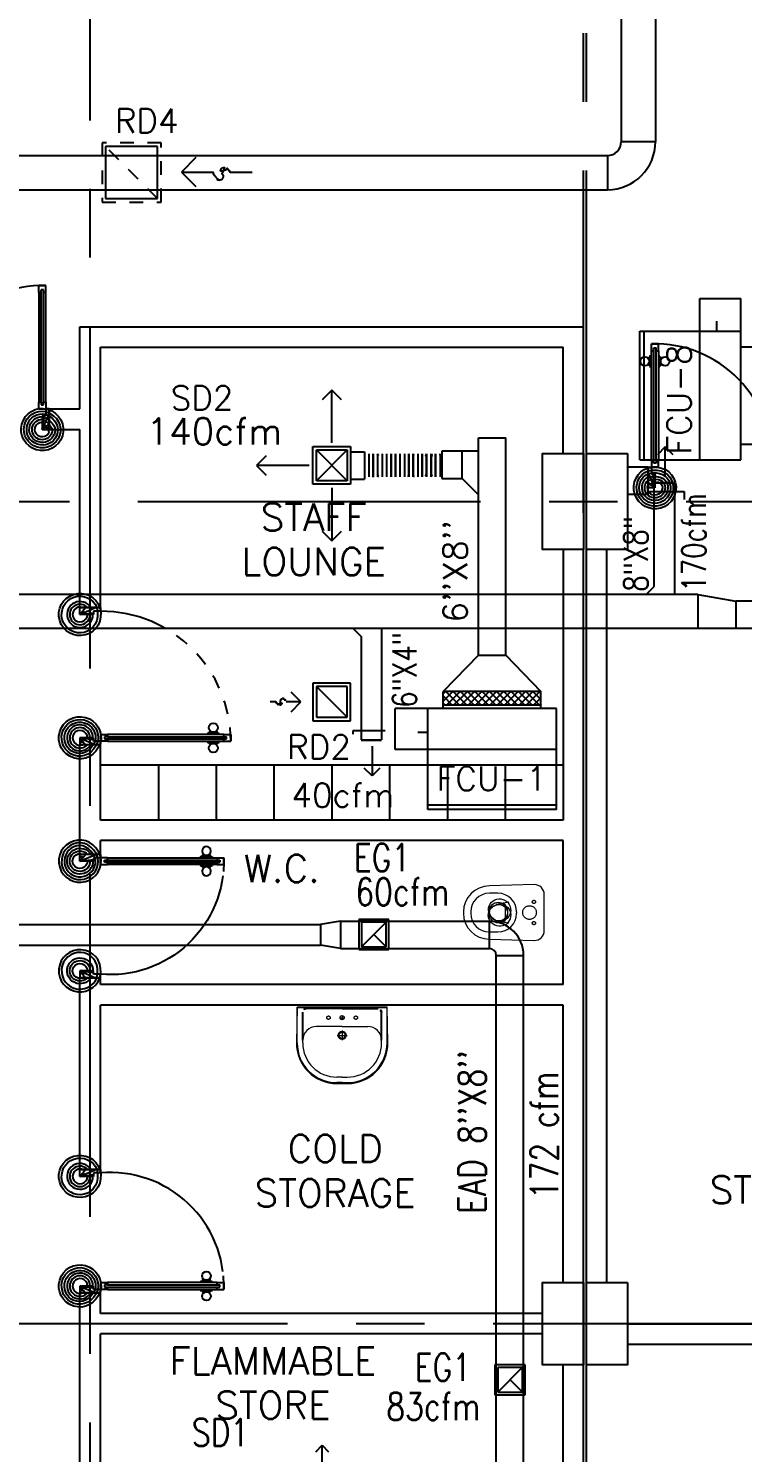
# Model space of a CAD drawing. Extents: x 417866230.2 to 417866327.8, y 43498045.5 to 43498135.4.
# Drawn here: x 417866270.15 to 417866275.36, y 43498093.38 to 43498103.77 of the extents above; entities that cross this region are included whole.
import ezdxf
from ezdxf.enums import TextEntityAlignment as Align

# ---------------------------------------------------------------- set-up
doc = ezdxf.new("R2010")
doc.units = 0
doc.header["$MEASUREMENT"] = 0
for name, pattern in [('CENTERX2', [4, 2.5, -0.5, 0.5, -0.5]), ('DASHED', [0.75, 0.5, -0.25]), ('HIDDEN', [0.375, 0.25, -0.125]), ('HIDDEN2', [0.1875, 0.125, -0.0625])]:
    doc.linetypes.add(name, pattern=pattern)
doc.layers.get('0').update_dxf_attribs({"linetype": 'CONTINUOUS'})
for name, color, linetype in [('ASHADE', 9, 'CONTINUOUS'), ('AXES', 11, 'CENTERX2'), ('COL', 9, 'CONTINUOUS'), ('DOOR', 9, 'CONTINUOUS'), ('DOOR-DIM', 9, 'CONTINUOUS'), ('DUCT', 6, 'CONTINUOUS'), ('EXDUCT', 10, 'CONTINUOUS'), ('FCU', 6, 'CONTINUOUS'), ('FIX', 9, 'CONTINUOUS'), ('HAT', 12, 'CONTINUOUS'), ('Locker', 9, 'CONTINUOUS'), ('M-AC-FLEX', 3, 'CONTINUOUS'), ('M-EGU.', 2, 'CONTINUOUS'), ('RM-NAME', 9, 'CONTINUOUS'), ('SCD', 2, 'CONTINUOUS'), ('WALL', 4, 'CONTINUOUS')]:
    doc.layers.add(name, color=color, linetype=linetype)
doc.styles.add('ROMANS', font='ROMANS.shx', dxfattribs={"width": 0.6})
pattern_1 = [(45, (0, 0), (-26.5165042945, 26.5165042945), [])]

# ---------------------------------------------------------------- blocks, each defined once
blk = doc.blocks.new('RM1')
at = {"layer": 'RM-NAME', "style": 'ROMANS'}
for tag, p in [('ROOMNAME1', (0, 324)), ('ROOMNAME2', (0, 0))]:
    blk.add_attdef(tag, text='', height=200, dxfattribs=at).set_placement(p, align=Align.MIDDLE)
blk = doc.blocks.new('LAV1')
at = {"layer": 'FIX', "linetype": 'ByBlock'}
blk.add_line((-328, -25), (328, -25), dxfattribs=at)
at = {"layer": 'FIX', "linetype": 'Continuous', "lineweight": 20}
for p, q in [((-328, -285), (-328, -25)), ((328, -285), (328, -25)), ((0, -165), (-187, -165)), ((0, -165), (187, -165)), ((-288, -285), (-288, -265)), ((287, -285), (287, -265)), ((0, -535), (-38, -535)), ((0, -575), (-38, -575)), ((0, -535), (38, -535)), ((0, -575), (38, -575))]:
    blk.add_line(p, q, dxfattribs=at)
at = {"layer": 'FIX', "linetype": 'ByBlock', "ltscale": 0.3}
for p, q in [((-288, -265), (-288, -60)), ((0, -35), (-262, -35)), ((0, -35), (262, -35)), ((287, -265), (287, -60))]:
    blk.add_line(p, q, dxfattribs=at)
at = {"layer": 'FIX', "lineweight": 20}
for p, q in [((-16, -101), (15, -101)), ((0, -85), (0, -116))]:
    blk.add_line(p, q, dxfattribs=at)
at = {"layer": 'FIX', "linetype": 'DASHED', "lineweight": 20, "ltscale": 0.04}
for p, q in [((0, -194), (0, -266)), ((-36, -230), (37, -230))]:
    blk.add_line(p, q, dxfattribs=at)
at = {"layer": 'FIX', "linetype": 'Continuous', "lineweight": 20}
blk.add_lwpolyline([(295, -25), (0, -25), (-328, -25), (-334, -285, 0.414214), (-38, -582), (0, -582), (38, -582, 0.414214), (334, -285), (328, -25), (0, -25)], format="xyb", dxfattribs=at)
at = {"layer": 'FIX', "linetype": 'HIDDEN', "lineweight": 20, "ltscale": 0.05}
for centre in [(-100, -101), (100, -101)]:
    blk.add_circle(centre, 12.4, dxfattribs=at)
at = {"layer": 'FIX', "lineweight": 20}
for centre, radius in [((0, -101), 15.5), ((0, -230), 29.5), ((0, -230), 22.5)]:
    blk.add_circle(centre, radius, dxfattribs=at)
at = {"layer": 'FIX', "linetype": 'ByBlock', "ltscale": 0.3}
for centre, start, end in [((-262, -60), 90, 180), ((262, -60), 0, 90)]:
    blk.add_arc(centre, 25, start, end, dxfattribs=at)
at = {"layer": 'FIX', "linetype": 'Continuous', "lineweight": 20}
for centre, radius, start, end in [((-187, -265), 100, 90, 180), ((187, -265), 100, 0, 90), ((-38, -285), 290, 180, 270), ((-38, -285), 250, 180, 270), ((38, -285), 290, 270, 0), ((38, -285), 250, 270, 0)]:
    blk.add_arc(centre, radius, start, end, dxfattribs=at)
blk = doc.blocks.new('WC1')
at = {"layer": 'FIX', "lineweight": 20}
for p, q in [((35, 204), (-293, 194)), ((-230, 141), (-293, 141)), ((108, 0), (108, 131)), ((-482, 5), (-482, -5)), ((-429, 5), (-429, -5)), ((-289, 24), (-295, 0)), ((-295, 0), (-289, -24)), ((-150, 76), (-245, 60)), ((-94, 5), (-94, -5)), ((108, -131), (108, 0)), ((-245, -60), (-150, -76)), ((-293, -141), (-230, -141)), ((-293, -194), (35, -204)), ((32, -204), (35, -204))]:
    blk.add_line(p, q, dxfattribs=at)
at = {"layer": 'FIX', "linetype": 'Continuous', "lineweight": 20}
blk.add_line((-175, -47), (-175, 45), dxfattribs=at)
at = {"layer": 'FIX', "linetype": 'HIDDEN2', "lineweight": 20, "ltscale": 0.3}
blk.add_circle((0, 0), 49.8, dxfattribs=at)
at = {"layer": 'FIX', "linetype": 'HIDDEN', "lineweight": 20, "ltscale": 0.05}
for centre in [(32, 78), (32, -77)]:
    blk.add_circle(centre, 11.6, dxfattribs=at)
at = {"layer": 'FIX', "lineweight": 20}
for centre, radius, start, end in [((-293, 5), 189, 90, 180), ((-293, 5), 136, 90, 180), ((-230, 5), 136, 360, 90), ((35, 131), 73, 360, 90), ((-228, -7), 68.2, 128.9242, 152.8468), ((-219, -18), 82, 108.496, 128.9242), ((-293, -5), 189, 180, 270), ((-293, -5), 136, 180, 270), ((-228, 7), 68.2, 207.1532, 231.0758), ((-219, 18), 82, 231.0758, 251.504), ((-230, -5), 136, 270, 0), ((35, -131), 73, 270, 0)]:
    blk.add_arc(centre, radius, start, end, dxfattribs=at)
at = {"layer": 'FIX', "linetype": 'Continuous', "lineweight": 20}
for centre, start, end in [((-198, 46), 357.6662, 91.6121), ((-197, -46), 268.3879, 2.3338)]:
    blk.add_arc(centre, 22.3, start, end, dxfattribs=at)
blk = doc.blocks.new('A$C272A55A0')
at = {"layer": 'DOOR', "color": 0, "linetype": 'ByBlock'}
for p, q in [((0, 900), (0, 1050)), ((50, 1050), (0, 1050)), ((50, 950), (50, 1050)), ((1750, 950), (1750, 1050)), ((1750, 1050), (1800, 1050)), ((1800, 1050), (1800, 900)), ((25, 950), (50, 950)), ((25, 900), (25, 950)), ((1775, 950), (1750, 950)), ((1775, 900), (1775, 950)), ((0, 900), (25, 900)), ((75, 900), (25, 900)), ((25, 850), (25, 900)), ((42, 850), (25, 850)), ((58, 870), (42, 870)), ((42, 870), (42, 850)), ((58, 850), (58, 870)), ((75, 850), (58, 850)), ((75, 900), (75, 850)), ((1725, 900), (1775, 900)), ((1725, 900), (1725, 850)), ((1725, 850), (1742, 850)), ((1742, 870), (1758, 870)), ((1742, 850), (1742, 870)), ((1758, 870), (1758, 850)), ((1758, 850), (1775, 850)), ((1800, 900), (1775, 900)), ((1775, 850), (1775, 900)), ((1718, 160), (1709, 160)), ((1709, 95), (1709, 160)), ((1725, 173), (1718, 173)), ((1718, 173), (1718, 83)), ((1718, 95), (1718, 160)), ((1775, 173), (1782, 173)), ((1782, 173), (1782, 83)), ((1782, 160), (1791, 160)), ((1782, 95), (1782, 160)), ((1791, 95), (1791, 160)), ((25, 50), (42, 50)), ((25, 50), (25, 0)), ((25, 0), (75, 0)), ((75, 0), (25, 0)), ((42, 50), (42, 30)), ((42, 30), (58, 30)), ((58, 50), (75, 50)), ((58, 50), (58, 30)), ((75, 50), (75, 0)), ((1718, 95), (1709, 95)), ((1725, 83), (1718, 83)), ((1742, 50), (1725, 50)), ((1725, 50), (1725, 0)), ((1775, 0), (1725, 0)), ((1725, 0), (1775, 0)), ((1742, 50), (1742, 30)), ((1758, 30), (1742, 30)), ((1775, 50), (1758, 50)), ((1758, 50), (1758, 30)), ((1775, 83), (1782, 83)), ((1775, 50), (1775, 0)), ((1782, 95), (1791, 95))]:
    blk.add_line(p, q, dxfattribs=at)
at = {"layer": 'DOOR', "color": 9, "linetype": 'ByBlock'}
for p, q in [((50, 1050), (0, 1010)), ((50, 1050), (0, 937)), ((50, 1050), (37, 950)), ((1750, 1050), (1800, 1010)), ((1750, 1050), (1800, 937)), ((1750, 1050), (1763, 950))]:
    blk.add_line(p, q, dxfattribs=at)
at = {"layer": 'DOOR', "linetype": 'ByBlock'}
for p, q in [((25, 850), (25, 50)), ((42, 850), (42, 50)), ((58, 850), (58, 50)), ((75, 50), (75, 850)), ((1725, 50), (1725, 850)), ((1742, 850), (1742, 50)), ((1758, 850), (1758, 50)), ((1775, 850), (1775, 50))]:
    blk.add_line(p, q, dxfattribs=at)
at = {"layer": 'DOOR', "color": 0, "linetype": 'ByBlock'}
for centre in [(1676, 128), (1824, 128)]:
    blk.add_circle(centre, 32.4, dxfattribs=at)
at = {"layer": 'DOOR', "color": 9, "linetype": 'ByBlock'}
for centre, radius, start, end in [((50, 1050), 34.4, 180, 270), ((50, 1050), 14.4, 180, 270), ((1750, 1050), 14.4, 270, 0), ((1750, 1050), 34.4, 270, 0), ((50, 1050), 54.4, 203.2074, 270), ((50, 1050), 74.4, 227.7764, 270), ((50, 1050), 94.4, 238.0182, 270), ((50, 1050), 114, 244.0838, 257.3774), ((1750, 1050), 54.4, 270, 336.7926), ((1750, 1050), 74.4, 270, 312.2236), ((1750, 1050), 94.4, 270, 301.9818), ((1750, 1050), 114, 282.6226, 295.9162), ((50, 1050), 134, 248.1598, 259.28), ((50, 1050), 154, 251.1053, 256.2858), ((1750, 1050), 134, 280.72, 291.8402), ((1750, 1050), 154, 283.7142, 288.8947)]:
    blk.add_arc(centre, radius, start, end, dxfattribs=at)
at = {"layer": 'DOOR', "linetype": 'HIDDEN', "ltscale": 0.5}
for centre, start, end in [((50, 851), 268.3174, 3.2965), ((1750, 851), 176.7035, 271.6826)]:
    blk.add_arc(centre, 851, start, end, dxfattribs=at)
at = {"layer": 'WALL', "linetype": 'ByBlock'}
blk.add_line((1800, 900), (1800, 1050), dxfattribs=at)
blk = doc.blocks.new('C11')
at = {"layer": 'HAT'}
h = blk.add_hatch(dxfattribs=at)
h.set_pattern_fill('ANSI31', color=256, scale=300, style=0)
h.set_pattern_definition([(45, (-383765.23, -62181), (-26.5165043, 26.5165043), [])])
h.paths.add_polyline_path([(-20, 350), (-20, 700), (-320, 700), (-320, 350)])
h.paths.add_polyline_path([(-320, 0), (-20, 0), (-20, 350), (-320, 350)])
h = blk.add_hatch(dxfattribs=at)
h.set_pattern_fill('ANSI31', color=256, scale=300, style=0)
h.set_pattern_definition([(45, (-383445.23, -62181), (-26.5165043, 26.5165043), [])])
h.paths.add_polyline_path([(300, 350), (300, 700), (0, 700), (0, 350)])
h.paths.add_polyline_path([(0, 0), (300, 0), (300, 350), (0, 350)])
at = {"layer": 'COL'}
for points in [[(-20, 700), (-20, 0), (-320, 0), (-320, 700)], [(300, 700), (300, 0), (0, 0), (0, 700)]]:
    blk.add_lwpolyline(points, close=True, dxfattribs=at)
blk = doc.blocks.new('DOOR90')
at = {"layer": 'DOOR', "color": 7, "linetype": 'ByBlock'}
for p, q in [((-150, 0), (0, 0)), ((-150, 0), (-150, -25)), ((0, -50), (-114, 0)), ((0, -50), (-40, 0)), ((0, -50), (0, 0)), ((-1000, -25), (-1050, -25)), ((-1050, -75), (-1050, -25)), ((-1050, -25), (-1050, -75)), ((-1000, -75), (-1050, -75)), ((-1000, -42), (-1020, -42)), ((-1020, -42), (-1020, -58)), ((-1000, -58), (-1020, -58)), ((-1000, -25), (-1000, -42)), ((-1000, -58), (-1000, -75)), ((-878, -18), (-968, -18)), ((-968, -25), (-968, -18)), ((-968, -75), (-968, -82)), ((-878, -82), (-968, -82)), ((-955, -9), (-890, -9)), ((-955, -18), (-955, -9)), ((-955, -18), (-890, -18)), ((-955, -82), (-890, -82)), ((-955, -82), (-955, -91)), ((-955, -91), (-890, -91)), ((-890, -18), (-890, -9)), ((-890, -82), (-890, -91)), ((-878, -25), (-878, -18)), ((-878, -75), (-878, -82)), ((-200, -25), (-150, -25)), ((-200, -42), (-200, -25)), ((-180, -42), (-200, -42)), ((-200, -58), (-180, -58)), ((-200, -75), (-200, -58)), ((-150, -75), (-200, -75)), ((-180, -58), (-180, -42)), ((-150, -25), (-100, -25)), ((-150, -75), (-150, -25)), ((-100, -25), (-100, -50)), ((0, -50), (-100, -37)), ((-100, -50), (0, -50)), ((-150, -875), (-100, -875)), ((-150, -900), (-150, -875)), ((-150, -900), (0, -900)), ((0, -900), (-150, -900)), ((0, -850), (-114, -900)), ((-100, -875), (-100, -850)), ((0, -850), (-100, -863)), ((-100, -850), (0, -850)), ((0, -850), (-40, -900)), ((0, -850), (0, -900))]:
    blk.add_line(p, q, dxfattribs=at)
at = {"layer": 'DOOR', "linetype": 'ByBlock'}
for p, q in [((-200, -25), (-1000, -25)), ((-200, -42), (-1000, -42)), ((-200, -58), (-1000, -58)), ((-1000, -75), (-200, -75))]:
    blk.add_line(p, q, dxfattribs=at)
at = {"layer": 'DOOR', "color": 7, "linetype": 'ByBlock'}
for centre in [(-923, 24), (-923, -124)]:
    blk.add_circle(centre, 32.4, dxfattribs=at)
for centre, radius, start, end in [((0, -50), 154, 161.1053, 166.2858), ((0, -50), 94.4, 148.0182, 180), ((0, -50), 134, 158.1598, 169.28), ((0, -50), 114, 154.0838, 167.3774), ((0, -50), 74.4, 137.7764, 180), ((0, -50), 54.4, 113.2074, 180), ((0, -50), 34.4, 90, 180), ((0, -50), 14.4, 90, 180), ((0, -850), 154, 193.7142, 198.8947), ((0, -850), 134, 190.72, 201.8402), ((0, -850), 94.4, 180, 211.9818), ((0, -850), 74.4, 180, 222.2236), ((0, -850), 54.4, 180, 246.7926), ((0, -850), 34.4, 180, 270), ((0, -850), 14.4, 180, 270)]:
    blk.add_arc(centre, radius, start, end, dxfattribs=at)
at = {"layer": 'DOOR', "linetype": 'HIDDEN', "ltscale": 0.5}
blk.add_arc((-222, -50), 828, 178.2701, 275.003, dxfattribs=at)
blk = doc.blocks.new('DOOR1000')
at = {"layer": 'DOOR', "color": 7, "linetype": 'ByBlock'}
for p, q in [((-150, 0), (0, 0)), ((-150, 0), (-150, -25)), ((0, -50), (-114, 0)), ((0, -50), (-40, 0)), ((0, -50), (0, 0)), ((-1100, -25), (-1100, -75)), ((-1100, -75), (-1100, -25)), ((-1050, -25), (-1100, -25)), ((-1050, -75), (-1100, -75)), ((-1070, -42), (-1070, -58)), ((-1050, -42), (-1070, -42)), ((-1050, -58), (-1070, -58)), ((-1050, -25), (-1050, -42)), ((-1050, -58), (-1050, -75)), ((-1018, -25), (-1018, -18)), ((-928, -18), (-1018, -18)), ((-1018, -75), (-1018, -82)), ((-928, -82), (-1018, -82)), ((-1005, -18), (-1005, -9)), ((-1005, -9), (-940, -9)), ((-1005, -18), (-940, -18)), ((-1005, -82), (-1005, -91)), ((-1005, -82), (-940, -82)), ((-1005, -91), (-940, -91)), ((-940, -18), (-940, -9)), ((-940, -82), (-940, -91)), ((-928, -25), (-928, -18)), ((-928, -75), (-928, -82)), ((-200, -25), (-150, -25)), ((-200, -42), (-200, -25)), ((-180, -42), (-200, -42)), ((-200, -58), (-180, -58)), ((-200, -75), (-200, -58)), ((-150, -75), (-200, -75)), ((-180, -58), (-180, -42)), ((-150, -25), (-100, -25)), ((-150, -75), (-150, -25)), ((-100, -25), (-100, -50)), ((0, -50), (-100, -37)), ((-100, -50), (0, -50)), ((-150, -975), (-100, -975)), ((-150, -1000), (-150, -975)), ((-150, -1000), (0, -1000)), ((0, -1000), (-150, -1000)), ((0, -950), (-114, -1000)), ((-100, -975), (-100, -950)), ((0, -950), (-100, -963)), ((-100, -950), (0, -950)), ((0, -950), (-40, -1000)), ((0, -950), (0, -1000))]:
    blk.add_line(p, q, dxfattribs=at)
at = {"layer": 'DOOR', "linetype": 'ByBlock'}
for p, q in [((-200, -25), (-1050, -25)), ((-200, -42), (-1050, -42)), ((-200, -58), (-1050, -58)), ((-1050, -75), (-200, -75))]:
    blk.add_line(p, q, dxfattribs=at)
at = {"layer": 'DOOR', "color": 7, "linetype": 'ByBlock'}
for centre in [(-973, 24), (-973, -124)]:
    blk.add_circle(centre, 32.4, dxfattribs=at)
for centre, radius, start, end in [((0, -50), 154, 161.1053, 166.2858), ((0, -50), 94.4, 148.0182, 180), ((0, -50), 134, 158.1598, 169.28), ((0, -50), 114, 154.0838, 167.3774), ((0, -50), 74.4, 137.7764, 180), ((0, -50), 54.4, 113.2074, 180), ((0, -50), 34.4, 90, 180), ((0, -50), 14.4, 90, 180), ((0, -950), 154, 193.7142, 198.8947), ((0, -950), 134, 190.72, 201.8402), ((0, -950), 94.4, 180, 211.9818), ((0, -950), 74.4, 180, 222.2236), ((0, -950), 54.4, 180, 246.7926), ((0, -950), 34.4, 180, 270), ((0, -950), 14.4, 180, 270)]:
    blk.add_arc(centre, radius, start, end, dxfattribs=at)
at = {"layer": 'DOOR', "linetype": 'HIDDEN', "ltscale": 0.5}
blk.add_arc((-150, -25), 950, 180, 270, dxfattribs=at)
blk = doc.blocks.new('15RCD')
at = {"layer": 'M-EGU.', "linetype": 'HIDDEN'}
for p, q in [((-216, -216), (-216, 216)), ((-216, 216), (216, 216)), ((216, 216), (216, -216)), ((-190, -190), (190, 190)), ((216, -216), (-216, -216))]:
    blk.add_line(p, q, dxfattribs=at)
at = {"layer": 'M-EGU.'}
for p, q in [((-469, 110), (-363, 4)), ((-190, -190), (-190, 190)), ((-190, 190), (190, 190)), ((190, 190), (190, -190)), ((-718, 4), (-880, 4)), ((-363, 4), (-598, 4)), ((-363, 4), (-469, -102)), ((190, -190), (-190, -190))]:
    blk.add_line(p, q, dxfattribs=at)
blk.add_lwpolyline([(-718, 4, -0.1324), (-701, 28, -0.15664), (-678, 38, -0.736612), (-659, -10, 0.774232), (-638, -55, 0.203349), (-606, -35, 0.193808), (-598, 4)], format="xyb", dxfattribs=at)
blk = doc.blocks.new('*X118')
at = {"color": 0}
for p, q in [((23912, -1650), (23966, -1596)), ((23912, -1597), (23913, -1596)), ((23970, -1696), (23912, -1638)), ((23919, -1696), (24019, -1596)), ((24023, -1696), (23923, -1596)), ((23972, -1696), (24072, -1596)), ((24076, -1696), (23976, -1596)), ((24025, -1696), (24125, -1596)), ((24129, -1696), (24029, -1596)), ((24078, -1696), (24178, -1596)), ((24182, -1696), (24082, -1596)), ((24131, -1696), (24231, -1596)), ((24235, -1696), (24135, -1596)), ((24184, -1696), (24284, -1596)), ((24288, -1696), (24188, -1596)), ((24237, -1696), (24337, -1596)), ((24341, -1696), (24241, -1596)), ((24290, -1696), (24390, -1596)), ((24394, -1696), (24294, -1596)), ((24343, -1696), (24443, -1596)), ((24447, -1696), (24347, -1596)), ((24396, -1696), (24496, -1596)), ((24500, -1696), (24400, -1596)), ((24449, -1696), (24549, -1596)), ((24553, -1696), (24453, -1596)), ((24502, -1696), (24602, -1596)), ((24606, -1696), (24506, -1596)), ((24555, -1696), (24624, -1628)), ((24624, -1660), (24559, -1596)), ((24624, -1607), (24612, -1596)), ((23917, -1696), (23912, -1691)), ((24608, -1696), (24624, -1681))]:
    blk.add_line(p, q, dxfattribs=at)

msp = doc.modelspace()

# ---------------------------------------------------------------- hatches: boundary and pattern name
at = {"layer": 'HAT'}
h = msp.add_hatch(dxfattribs=at)
h.set_pattern_fill('ANSI31', color=256, scale=300, style=0)
h.set_pattern_definition(pattern_1)
h.paths.add_polyline_path([(417866273.897, 43498094.322), (417866274.197, 43498094.322), (417866274.197, 43498094.022), (417866273.897, 43498094.022)])
h.paths.add_polyline_path([(417866273.897, 43498094.622), (417866274.197, 43498094.622), (417866274.197, 43498094.322), (417866273.897, 43498094.322)])
h = msp.add_hatch(dxfattribs=at)
h.set_pattern_fill('ANSI31', color=256, scale=300, style=0)
h.set_pattern_definition(pattern_1)
h.paths.add_polyline_path([(417866274.217, 43498094.322), (417866274.517, 43498094.322), (417866274.517, 43498094.022), (417866274.217, 43498094.022)])
h.paths.add_polyline_path([(417866274.217, 43498094.622), (417866274.517, 43498094.622), (417866274.517, 43498094.322), (417866274.217, 43498094.322)])

# ---------------------------------------------------------------- linework, layer by layer
at = {"layer": 'AXES'}
for p, q in [((417866274.197, 43498056.238), (417866274.197, 43498134.375)), ((417866274.217, 43498056.238), (417866274.217, 43498134.375)), ((417866270.597, 43498063.102), (417866270.597, 43498121.922)), ((417866230.945, 43498100.322), (417866300.037, 43498100.322)), ((417866300.037, 43498094.322), (417866230.945, 43498094.322))]:
    msp.add_line(p, q, dxfattribs=at)
at = {"layer": 'COL'}
for points in [[(417866274.197, 43498094.622), (417866274.197, 43498094.022), (417866273.897, 43498094.022), (417866273.897, 43498094.622)], [(417866274.517, 43498094.622), (417866274.517, 43498094.022), (417866274.217, 43498094.022), (417866274.217, 43498094.622)]]:
    msp.add_lwpolyline(points, close=True, dxfattribs=at)
at = {"layer": 'DUCT'}
for p, q in [((417866274.471, 43498104.162), (417866274.471, 43498102.947)), ((417866274.721, 43498104.162), (417866274.721, 43498102.947)), ((417866274.721, 43498102.947), (417866274.471, 43498102.947)), ((417866265.654, 43498102.847), (417866274.371, 43498102.847)), ((417866274.371, 43498102.847), (417866274.371, 43498102.597)), ((417866265.654, 43498102.597), (417866274.371, 43498102.597)), ((417866273.429, 43498100.786), (417866273.629, 43498100.786)), ((417866273.429, 43498099.2), (417866273.429, 43498100.786)), ((417866273.629, 43498099.2), (417866273.629, 43498100.786)), ((417866273.431, 43498100.689), (417866273.163, 43498100.689)), ((417866273.163, 43498100.689), (417866273.163, 43498100.489)), ((417866273.311, 43498100.489), (417866273.311, 43498100.689)), ((417866273.163, 43498100.489), (417866273.311, 43498100.489)), ((417866273.431, 43498100.369), (417866273.311, 43498100.489)), ((417866274.712, 43498100.46), (417866274.862, 43498100.46)), ((417866274.712, 43498099.702), (417866274.712, 43498100.457)), ((417866274.712, 43498100.457), (417866274.862, 43498100.457)), ((417866274.862, 43498099.64), (417866274.862, 43498100.457)), ((417866275.031, 43498099.644), (417866263.01, 43498099.644)), ((417866274.65, 43498099.64), (417866274.712, 43498099.702)), ((417866275.031, 43498099.644), (417866275.308, 43498099.594)), ((417866275.031, 43498099.644), (417866275.031, 43498099.394)), ((417866275.831, 43498099.594), (417866275.308, 43498099.594)), ((417866275.308, 43498099.594), (417866275.308, 43498099.394)), ((417866275.831, 43498099.394), (417866263.16, 43498099.394)), ((417866272.511, 43498099.399), (417866272.573, 43498099.337)), ((417866272.573, 43498099.337), (417866272.573, 43498098.582)), ((417866272.723, 43498099.399), (417866272.723, 43498098.582)), ((417866273.429, 43498099.2), (417866273.173, 43498098.936)), ((417866273.429, 43498099.2), (417866273.629, 43498099.2)), ((417866273.629, 43498099.2), (417866273.885, 43498098.936)), ((417866272.573, 43498098.582), (417866272.723, 43498098.582)), ((417866272.573, 43498098.579), (417866272.723, 43498098.579))]:
    msp.add_line(p, q, dxfattribs=at)
for radius in [0.1, 0.35]:
    msp.add_arc((417866274.371, 43498102.947), radius, 270, 0, dxfattribs=at)
at = {"layer": 'EXDUCT', "linetype": 'Continuous'}
for p, q in [((417866272.422, 43498097.259), (417866272.276, 43498097.234)), ((417866272.422, 43498097.259), (417866272.422, 43498097.059)), ((417866272.422, 43498097.259), (417866273.509, 43498097.259)), ((417866273.509, 43498097.059), (417866273.509, 43498097.259)), ((417866268.059, 43498097.234), (417866272.276, 43498097.234)), ((417866272.276, 43498097.234), (417866272.276, 43498097.084)), ((417866268.059, 43498097.084), (417866272.276, 43498097.084)), ((417866272.422, 43498097.059), (417866272.276, 43498097.084)), ((417866272.422, 43498097.059), (417866273.509, 43498097.059)), ((417866273.559, 43498092.044), (417866273.559, 43498097.009)), ((417866273.559, 43498097.009), (417866273.755, 43498097.009)), ((417866273.759, 43498092.044), (417866273.759, 43498097.009))]:
    msp.add_line(p, q, dxfattribs=at)
for radius in [0.25, 0.05]:
    msp.add_arc((417866273.509, 43498097.009), radius, 0, 90, dxfattribs=at)
at = {"layer": 'FCU', "color": 3}
for p, q in [((417866275.044, 43498101.565), (417866275.044, 43498101.803)), ((417866275.044, 43498101.803), (417866275.344, 43498101.803)), ((417866275.344, 43498101.565), (417866275.344, 43498101.803)), ((417866275.169, 43498101.565), (417866275.169, 43498101.638)), ((417866274.639, 43498100.625), (417866274.639, 43498101.565)), ((417866275.344, 43498101.451), (417866275.469, 43498101.451)), ((417866275.344, 43498100.739), (417866275.469, 43498100.739)), ((417866273.885, 43498098.936), (417866273.173, 43498098.936)), ((417866273.173, 43498098.811), (417866273.173, 43498098.936)), ((417866273.885, 43498098.811), (417866273.885, 43498098.936)), ((417866273.059, 43498098.811), (417866272.821, 43498098.811)), ((417866272.821, 43498098.511), (417866272.821, 43498098.811)), ((417866273.885, 43498098.836), (417866273.173, 43498098.836)), ((417866273.059, 43498098.636), (417866272.986, 43498098.636)), ((417866273.059, 43498098.511), (417866272.821, 43498098.511)), ((417866273.999, 43498098.106), (417866273.059, 43498098.106))]:
    msp.add_line(p, q, dxfattribs=at)
at = {"layer": 'FCU', "color": 6}
for p, q in [((417866274.607, 43498101.565), (417866275.344, 43498101.565)), ((417866274.607, 43498100.625), (417866274.607, 43498101.565)), ((417866275.044, 43498100.625), (417866275.044, 43498101.565)), ((417866275.344, 43498100.625), (417866275.344, 43498101.565)), ((417866274.607, 43498100.625), (417866275.344, 43498100.625)), ((417866273.059, 43498098.074), (417866273.059, 43498098.811)), ((417866273.999, 43498098.811), (417866273.059, 43498098.811)), ((417866273.999, 43498098.074), (417866273.999, 43498098.811)), ((417866273.999, 43498098.511), (417866273.059, 43498098.511)), ((417866273.999, 43498098.074), (417866273.059, 43498098.074))]:
    msp.add_line(p, q, dxfattribs=at)
at = {"layer": 'Locker'}
for p, q in [((417866274.047, 43498098.397), (417866270.672, 43498098.397)), ((417866271.094, 43498098.397), (417866271.094, 43498097.997)), ((417866271.516, 43498098.397), (417866271.516, 43498097.997)), ((417866271.937, 43498098.397), (417866271.937, 43498097.997)), ((417866272.359, 43498098.397), (417866272.359, 43498097.997)), ((417866272.781, 43498098.397), (417866272.781, 43498097.997)), ((417866273.203, 43498098.397), (417866273.203, 43498097.997)), ((417866273.625, 43498098.397), (417866273.625, 43498097.997))]:
    msp.add_line(p, q, dxfattribs=at)
at = {"layer": 'M-AC-FLEX', "color": 11}
for p, q in [((417866272.629, 43498100.669), (417866272.629, 43498100.501)), ((417866272.629, 43498100.669), (417866272.629, 43498100.501)), ((417866272.662, 43498100.501), (417866272.662, 43498100.669)), ((417866272.662, 43498100.669), (417866272.662, 43498100.501)), ((417866272.662, 43498100.669), (417866272.662, 43498100.501)), ((417866272.662, 43498100.501), (417866272.662, 43498100.669)), ((417866272.694, 43498100.669), (417866272.694, 43498100.501)), ((417866272.727, 43498100.669), (417866272.727, 43498100.501)), ((417866272.727, 43498100.669), (417866272.727, 43498100.501)), ((417866272.759, 43498100.669), (417866272.759, 43498100.501)), ((417866272.759, 43498100.669), (417866272.759, 43498100.501)), ((417866272.792, 43498100.501), (417866272.792, 43498100.669)), ((417866272.792, 43498100.669), (417866272.792, 43498100.501)), ((417866272.792, 43498100.669), (417866272.792, 43498100.501)), ((417866272.792, 43498100.501), (417866272.792, 43498100.669)), ((417866272.824, 43498100.669), (417866272.824, 43498100.501)), ((417866272.824, 43498100.501), (417866272.824, 43498100.669)), ((417866272.824, 43498100.501), (417866272.824, 43498100.669)), ((417866272.824, 43498100.669), (417866272.824, 43498100.501)), ((417866272.856, 43498100.669), (417866272.856, 43498100.501)), ((417866272.856, 43498100.669), (417866272.856, 43498100.501)), ((417866272.889, 43498100.669), (417866272.889, 43498100.501)), ((417866272.889, 43498100.669), (417866272.889, 43498100.501)), ((417866272.922, 43498100.669), (417866272.922, 43498100.501)), ((417866272.922, 43498100.501), (417866272.922, 43498100.669)), ((417866272.922, 43498100.501), (417866272.922, 43498100.669)), ((417866272.922, 43498100.669), (417866272.922, 43498100.501)), ((417866272.954, 43498100.501), (417866272.954, 43498100.669)), ((417866272.954, 43498100.669), (417866272.954, 43498100.501)), ((417866272.954, 43498100.669), (417866272.954, 43498100.501)), ((417866272.954, 43498100.501), (417866272.954, 43498100.669)), ((417866272.986, 43498100.669), (417866272.986, 43498100.501)), ((417866272.986, 43498100.669), (417866272.986, 43498100.501)), ((417866273.019, 43498100.669), (417866273.019, 43498100.501)), ((417866273.019, 43498100.669), (417866273.019, 43498100.501)), ((417866273.019, 43498100.501), (417866273.019, 43498100.669)), ((417866273.019, 43498100.669), (417866273.019, 43498100.501)), ((417866273.051, 43498100.669), (417866273.051, 43498100.501)), ((417866273.051, 43498100.669), (417866273.051, 43498100.501)), ((417866273.051, 43498100.501), (417866273.051, 43498100.669)), ((417866273.051, 43498100.669), (417866273.051, 43498100.501)), ((417866273.051, 43498100.669), (417866273.051, 43498100.501)), ((417866273.051, 43498100.669), (417866273.051, 43498100.501)), ((417866273.051, 43498100.501), (417866273.051, 43498100.669)), ((417866273.051, 43498100.669), (417866273.051, 43498100.501)), ((417866273.051, 43498100.669), (417866273.051, 43498100.501)), ((417866273.051, 43498100.501), (417866273.051, 43498100.669)), ((417866273.084, 43498100.669), (417866273.084, 43498100.501)), ((417866273.084, 43498100.669), (417866273.084, 43498100.501)), ((417866273.084, 43498100.501), (417866273.084, 43498100.669)), ((417866273.084, 43498100.669), (417866273.084, 43498100.501)), ((417866273.084, 43498100.669), (417866273.084, 43498100.501)), ((417866273.084, 43498100.501), (417866273.084, 43498100.669)), ((417866273.084, 43498100.669), (417866273.084, 43498100.501)), ((417866273.084, 43498100.669), (417866273.084, 43498100.501)), ((417866273.084, 43498100.669), (417866273.084, 43498100.501)), ((417866273.084, 43498100.501), (417866273.084, 43498100.669)), ((417866273.117, 43498100.669), (417866273.117, 43498100.501)), ((417866273.117, 43498100.669), (417866273.117, 43498100.501)), ((417866273.117, 43498100.501), (417866273.117, 43498100.669)), ((417866273.117, 43498100.669), (417866273.117, 43498100.501)), ((417866273.149, 43498100.669), (417866273.149, 43498100.501)), ((417866273.149, 43498100.669), (417866273.149, 43498100.501))]:
    msp.add_line(p, q, dxfattribs=at)
at = {"layer": 'M-AC-FLEX'}
for points in [[(417866272.629, 43498100.669, 1), (417866272.597, 43498100.669)], [(417866272.597, 43498100.669, -0.998089), (417866272.629, 43498100.669)], [(417866272.597, 43498100.669, -1), (417866272.629, 43498100.669)], [(417866272.662, 43498100.669, -1), (417866272.629, 43498100.669, 1), (417866272.597, 43498100.669)], [(417866272.694, 43498100.669, -0.00451), (417866272.694, 43498100.669, 1.018005), (417866272.662, 43498100.669)], [(417866272.662, 43498100.669, 0.00451), (417866272.662, 43498100.669, -1.018005), (417866272.694, 43498100.669)], [(417866272.694, 43498100.669, 1), (417866272.727, 43498100.669, -1), (417866272.759, 43498100.669)], [(417866272.727, 43498100.669, -1), (417866272.759, 43498100.669)], [(417866272.792, 43498100.669, -1), (417866272.759, 43498100.669, 1), (417866272.727, 43498100.669)], [(417866272.759, 43498100.669, 1), (417866272.727, 43498100.669)], [(417866272.824, 43498100.669, -0.00451), (417866272.824, 43498100.669, 1.018005), (417866272.792, 43498100.669)], [(417866272.792, 43498100.669, 0.00451), (417866272.792, 43498100.669, -1.018005), (417866272.824, 43498100.669)], [(417866272.824, 43498100.669, 1), (417866272.856, 43498100.669, -1), (417866272.889, 43498100.669)], [(417866272.889, 43498100.669, 1), (417866272.856, 43498100.669)], [(417866272.856, 43498100.669, -1), (417866272.889, 43498100.669)], [(417866272.922, 43498100.669, -1), (417866272.889, 43498100.669, 1), (417866272.856, 43498100.669)], [(417866272.922, 43498100.669, 0.00451), (417866272.922, 43498100.669, -1.018005), (417866272.954, 43498100.669)], [(417866272.954, 43498100.669, -0.00451), (417866272.954, 43498100.669, 1.018005), (417866272.922, 43498100.669)], [(417866272.954, 43498100.669, 1), (417866272.986, 43498100.669, -1), (417866273.019, 43498100.669)], [(417866272.986, 43498100.669, -1), (417866273.019, 43498100.669)], [(417866273.051, 43498100.669, -1), (417866273.019, 43498100.669, 1), (417866272.986, 43498100.669)], [(417866273.019, 43498100.669, 1), (417866272.986, 43498100.669)], [(417866272.987, 43498100.669, 0.00451), (417866272.987, 43498100.669, -1.018005), (417866273.019, 43498100.669)], [(417866273.019, 43498100.669, 1), (417866273.051, 43498100.669, -1), (417866273.084, 43498100.669)], [(417866273.04, 43498100.654, 0.33058), (417866273.051, 43498100.669, -1), (417866273.084, 43498100.669)], [(417866273.095, 43498100.654, -0.33058), (417866273.084, 43498100.669, 1), (417866273.051, 43498100.669)], [(417866273.117, 43498100.669, -1), (417866273.084, 43498100.669, 1), (417866273.051, 43498100.669)], [(417866273.084, 43498100.669, 1), (417866273.117, 43498100.669, -1), (417866273.149, 43498100.669)], [(417866273.149, 43498100.669, 1), (417866273.117, 43498100.669)], [(417866273.117, 43498100.669, -1), (417866273.149, 43498100.669)], [(417866272.629, 43498100.669, 1), (417866272.662, 43498100.669)], [(417866272.662, 43498100.669, -0.412332), (417866272.646, 43498100.653, -0.412332)], [(417866272.694, 43498100.669, 0.412332), (417866272.71, 43498100.653, 0.412332)], [(417866272.727, 43498100.669, -1), (417866272.694, 43498100.669)], [(417866272.759, 43498100.669, 1), (417866272.792, 43498100.669)], [(417866272.856, 43498100.669, -1), (417866272.824, 43498100.669)], [(417866272.889, 43498100.669, 1), (417866272.922, 43498100.669)], [(417866272.922, 43498100.669, -0.412332), (417866272.905, 43498100.653, -0.412332)], [(417866272.986, 43498100.669, -1), (417866272.954, 43498100.669)], [(417866272.954, 43498100.669, 0.412332), (417866272.97, 43498100.653, 0.412332)], [(417866273.019, 43498100.669, 1), (417866273.051, 43498100.669)], [(417866273.051, 43498100.669, -1), (417866273.019, 43498100.669)], [(417866273.04, 43498100.654, 0.33058), (417866273.051, 43498100.669)], [(417866273.051, 43498100.669, -0.33058), (417866273.04, 43498100.654, -0.33058)], [(417866273.051, 43498100.669, -0.33058), (417866273.04, 43498100.654, -0.33058)], [(417866273.095, 43498100.654, -0.33058), (417866273.084, 43498100.669)], [(417866273.084, 43498100.669, 0.33058), (417866273.095, 43498100.654, 0.33058)], [(417866273.084, 43498100.669, 0.33058), (417866273.095, 43498100.654, 0.33058)], [(417866273.117, 43498100.669, -1), (417866273.084, 43498100.669)], [(417866273.084, 43498100.669, 1), (417866273.117, 43498100.669)], [(417866273.149, 43498100.669, 0.366934), (417866273.163, 43498100.653, 0.366934)], [(417866272.662, 43498100.5, 1), (417866272.629, 43498100.5, -1), (417866272.597, 43498100.5)], [(417866272.629, 43498100.5, -1), (417866272.597, 43498100.5)], [(417866272.597, 43498100.5, 0.998089), (417866272.629, 43498100.5)], [(417866272.597, 43498100.5, 1), (417866272.629, 43498100.5)], [(417866272.629, 43498100.5, -1), (417866272.662, 43498100.5)], [(417866272.662, 43498100.5, 0.412332), (417866272.646, 43498100.517, 0.412332)], [(417866272.662, 43498100.501, -0.00451), (417866272.662, 43498100.501, 0.008922), (417866272.662, 43498100.5)], [(417866272.694, 43498100.501, -0.999838), (417866272.662, 43498100.5)], [(417866272.662, 43498100.5, -0.004461), (417866272.662, 43498100.501)], [(417866272.662, 43498100.501, 0.999838), (417866272.694, 43498100.5)], [(417866272.662, 43498100.5, -0.004461), (417866272.662, 43498100.501)], [(417866272.662, 43498100.501, 0.999838), (417866272.694, 43498100.5)], [(417866272.662, 43498100.501, 0.008922), (417866272.662, 43498100.5)], [(417866272.694, 43498100.501, -0.999838), (417866272.662, 43498100.5)], [(417866272.694, 43498100.501, -0.412332), (417866272.71, 43498100.517, -0.412332)], [(417866272.694, 43498100.501, -1), (417866272.727, 43498100.501, 1), (417866272.759, 43498100.501)], [(417866272.694, 43498100.5, 0.004461), (417866272.694, 43498100.501)], [(417866272.694, 43498100.501, -0.008922), (417866272.694, 43498100.5)], [(417866272.694, 43498100.501, 0.00451), (417866272.694, 43498100.501, -0.008922), (417866272.694, 43498100.5)], [(417866272.694, 43498100.5, 0.004461), (417866272.694, 43498100.501)], [(417866272.792, 43498100.501, 1), (417866272.759, 43498100.501, -1), (417866272.727, 43498100.501)], [(417866272.792, 43498100.501, -0.00451), (417866272.792, 43498100.501, 0.008922), (417866272.792, 43498100.5)], [(417866272.824, 43498100.501, -0.999838), (417866272.792, 43498100.5)], [(417866272.792, 43498100.5, -0.004461), (417866272.792, 43498100.501)], [(417866272.792, 43498100.501, 0.999838), (417866272.824, 43498100.5)], [(417866272.792, 43498100.5, -0.004461), (417866272.792, 43498100.501)], [(417866272.792, 43498100.501, 0.999838), (417866272.824, 43498100.5)], [(417866272.792, 43498100.501, 0.008922), (417866272.792, 43498100.5)], [(417866272.824, 43498100.501, -0.999838), (417866272.792, 43498100.5)], [(417866272.824, 43498100.501, -1), (417866272.856, 43498100.501, 1), (417866272.889, 43498100.501)], [(417866272.824, 43498100.5, 0.004461), (417866272.824, 43498100.501)], [(417866272.824, 43498100.501, -0.008922), (417866272.824, 43498100.5)], [(417866272.824, 43498100.501, 0.00451), (417866272.824, 43498100.501, -0.008922), (417866272.824, 43498100.5)], [(417866272.824, 43498100.5, 0.004461), (417866272.824, 43498100.501)], [(417866272.922, 43498100.501, 1), (417866272.889, 43498100.501, -1), (417866272.856, 43498100.501)], [(417866272.922, 43498100.501, 0.412332), (417866272.905, 43498100.517, 0.412332)], [(417866272.922, 43498100.5, -0.004461), (417866272.922, 43498100.501)], [(417866272.922, 43498100.501, 0.999838), (417866272.954, 43498100.5)], [(417866272.922, 43498100.501, 0.008922), (417866272.922, 43498100.5)], [(417866272.954, 43498100.501, -0.999838), (417866272.922, 43498100.5)], [(417866272.922, 43498100.501, -0.00451), (417866272.922, 43498100.501, 0.008922), (417866272.922, 43498100.5)], [(417866272.954, 43498100.501, -0.999838), (417866272.922, 43498100.5)], [(417866272.922, 43498100.5, -0.004461), (417866272.922, 43498100.501)], [(417866272.922, 43498100.501, 0.999838), (417866272.954, 43498100.5)], [(417866272.954, 43498100.501, -1), (417866272.986, 43498100.501, 1), (417866273.019, 43498100.501)], [(417866272.954, 43498100.501, -0.412332), (417866272.97, 43498100.517, -0.412332)], [(417866272.954, 43498100.501, 0.00451), (417866272.954, 43498100.501, -0.008922), (417866272.954, 43498100.5)], [(417866272.954, 43498100.5, 0.004461), (417866272.954, 43498100.501)], [(417866272.954, 43498100.5, 0.004461), (417866272.954, 43498100.501)], [(417866272.954, 43498100.501, -0.008922), (417866272.954, 43498100.5)], [(417866273.051, 43498100.501, 1), (417866273.019, 43498100.501, -1), (417866272.986, 43498100.501)], [(417866272.987, 43498100.5, -0.004461), (417866272.987, 43498100.501)], [(417866272.987, 43498100.501, 0.999838), (417866273.019, 43498100.5)], [(417866272.987, 43498100.501, 0.008922), (417866272.987, 43498100.5)], [(417866273.019, 43498100.501, -0.999838), (417866272.987, 43498100.5)], [(417866273.019, 43498100.501, -1), (417866273.051, 43498100.501, 1), (417866273.084, 43498100.501)], [(417866273.019, 43498100.501, 0.00451), (417866273.019, 43498100.501, -0.008922), (417866273.019, 43498100.5)], [(417866273.019, 43498100.5, 0.004461), (417866273.019, 43498100.501)], [(417866273.051, 43498100.501, 0.33058), (417866273.04, 43498100.517, 0.33058)], [(417866273.04, 43498100.517, -0.33058), (417866273.051, 43498100.501, 1), (417866273.084, 43498100.501)], [(417866273.095, 43498100.517, 0.33058), (417866273.084, 43498100.501, -1), (417866273.051, 43498100.501)], [(417866273.117, 43498100.501, 1), (417866273.084, 43498100.501, -1), (417866273.051, 43498100.501)], [(417866273.084, 43498100.501, -0.33058), (417866273.095, 43498100.517, -0.33058)], [(417866273.084, 43498100.501, -1), (417866273.117, 43498100.501, 1), (417866273.149, 43498100.501)], [(417866273.163, 43498100.517, 0.366934), (417866273.149, 43498100.501, -1), (417866273.117, 43498100.501)], [(417866273.117, 43498100.501, -0.00451), (417866273.117, 43498100.501, 0.008922), (417866273.117, 43498100.5)], [(417866273.117, 43498100.5, -0.004461), (417866273.117, 43498100.501)]]:
    msp.add_lwpolyline(points, format="xyb", dxfattribs=at)
at = {"layer": 'M-EGU.'}
for p, q in [((417866272.359, 43498101.135), (417866272.289, 43498101.064)), ((417866272.359, 43498100.749), (417866272.359, 43498101.135)), ((417866272.43, 43498101.064), (417866272.359, 43498101.135)), ((417866272.222, 43498100.448), (417866272.222, 43498100.723)), ((417866272.222, 43498100.723), (417866272.497, 43498100.723)), ((417866272.247, 43498100.473), (417866272.247, 43498100.698)), ((417866272.247, 43498100.698), (417866272.472, 43498100.698)), ((417866272.247, 43498100.698), (417866272.472, 43498100.473)), ((417866272.472, 43498100.698), (417866272.247, 43498100.473)), ((417866272.472, 43498100.698), (417866272.472, 43498100.473)), ((417866272.497, 43498100.723), (417866272.497, 43498100.448)), ((417866272.497, 43498100.685), (417866272.597, 43498100.685)), ((417866272.597, 43498100.685), (417866272.597, 43498100.485)), ((417866274.792, 43498100.72), (417866274.735, 43498100.663)), ((417866274.792, 43498100.502), (417866274.792, 43498100.72)), ((417866274.849, 43498100.663), (417866274.792, 43498100.72)), ((417866271.88, 43498100.656), (417866271.809, 43498100.585)), ((417866272.195, 43498100.585), (417866271.809, 43498100.585)), ((417866271.809, 43498100.585), (417866271.88, 43498100.514)), ((417866272.472, 43498100.473), (417866272.247, 43498100.473)), ((417866272.497, 43498100.485), (417866272.597, 43498100.485)), ((417866272.497, 43498100.448), (417866272.222, 43498100.448)), ((417866272.359, 43498100.421), (417866272.359, 43498100.035)), ((417866274.679, 43498100.395), (417866274.931, 43498100.395)), ((417866274.931, 43498100.395), (417866274.931, 43498100.337)), ((417866272.289, 43498100.106), (417866272.359, 43498100.035)), ((417866272.359, 43498100.035), (417866272.43, 43498100.106)), ((417866272.134, 43498098.859), (417866272.064, 43498098.93)), ((417866272.497, 43498098.997), (417866272.222, 43498098.997)), ((417866272.222, 43498098.997), (417866272.222, 43498098.722)), ((417866272.247, 43498098.972), (417866272.472, 43498098.747)), ((417866272.472, 43498098.972), (417866272.247, 43498098.972)), ((417866272.247, 43498098.972), (417866272.247, 43498098.747)), ((417866272.472, 43498098.747), (417866272.472, 43498098.972)), ((417866272.497, 43498098.722), (417866272.497, 43498098.997)), ((417866271.952, 43498098.859), (417866271.909, 43498098.859)), ((417866272.134, 43498098.859), (417866272.027, 43498098.859)), ((417866272.064, 43498098.788), (417866272.134, 43498098.859)), ((417866272.222, 43498098.722), (417866272.497, 43498098.722)), ((417866272.247, 43498098.747), (417866272.472, 43498098.747)), ((417866272.512, 43498098.647), (417866272.512, 43498098.623)), ((417866272.749, 43498098.647), (417866272.512, 43498098.647)), ((417866272.653, 43498098.537), (417866272.653, 43498098.319)), ((417866272.653, 43498098.319), (417866272.596, 43498098.375)), ((417866272.709, 43498098.375), (417866272.653, 43498098.319)), ((417866272.756, 43498097.252), (417866272.576, 43498097.252)), ((417866272.576, 43498097.252), (417866272.576, 43498097.072)), ((417866272.756, 43498097.072), (417866272.756, 43498097.252)), ((417866272.576, 43498097.072), (417866272.756, 43498097.072)), ((417866273.57, 43498094.002), (417866273.57, 43498093.822)), ((417866273.75, 43498094.002), (417866273.57, 43498094.002)), ((417866273.75, 43498093.822), (417866273.75, 43498094.002)), ((417866273.57, 43498093.822), (417866273.75, 43498093.822)), ((417866272.242, 43498093.388), (417866272.289, 43498093.435)), ((417866272.289, 43498093.435), (417866272.336, 43498093.388)), ((417866272.289, 43498093.228), (417866272.289, 43498093.435))]:
    msp.add_line(p, q, dxfattribs=at)
at = {"layer": 'M-EGU.', "linetype": 'HIDDEN'}
for p, q in [((417866272.776, 43498097.272), (417866272.556, 43498097.272)), ((417866272.556, 43498097.272), (417866272.556, 43498097.052)), ((417866272.576, 43498097.072), (417866272.756, 43498097.252)), ((417866272.776, 43498097.052), (417866272.776, 43498097.272)), ((417866272.556, 43498097.052), (417866272.776, 43498097.052)), ((417866273.55, 43498094.022), (417866273.55, 43498093.802)), ((417866273.77, 43498094.022), (417866273.55, 43498094.022)), ((417866273.57, 43498093.822), (417866273.75, 43498094.002)), ((417866273.77, 43498093.802), (417866273.77, 43498094.022)), ((417866273.55, 43498093.802), (417866273.77, 43498093.802))]:
    msp.add_line(p, q, dxfattribs=at)
at = {"layer": 'M-EGU.', "color": 2}
for p, q in [((417866272.756, 43498097.072), (417866272.666, 43498097.162)), ((417866273.75, 43498093.822), (417866273.66, 43498093.912))]:
    msp.add_line(p, q, dxfattribs=at)
at = {"layer": 'M-EGU.'}
msp.add_lwpolyline([(417866271.952, 43498098.859, 0.187862), (417866271.964, 43498098.841, 0.202645), (417866271.983, 43498098.836, 0.616915), (417866271.991, 43498098.861, -0.668708), (417866272.001, 43498098.884, -0.194285), (417866272.019, 43498098.877, -0.186051), (417866272.027, 43498098.859)], format="xyb", dxfattribs=at)
at = {"layer": 'WALL'}
for p, q in [((417866270.522, 43498101.597), (417866274.197, 43498101.597)), ((417866270.522, 43498100.997), (417866270.522, 43498101.597)), ((417866274.197, 43498100.572), (417866274.197, 43498101.597)), ((417866270.672, 43498099.547), (417866270.672, 43498101.447)), ((417866270.672, 43498101.447), (417866274.047, 43498101.447)), ((417866274.047, 43498100.672), (417866274.047, 43498101.447)), ((417866270.297, 43498100.847), (417866270.297, 43498100.997)), ((417866270.297, 43498100.997), (417866270.522, 43498100.997)), ((417866270.297, 43498100.847), (417866270.522, 43498100.847)), ((417866270.522, 43498099.547), (417866270.522, 43498100.847)), ((417866274.667, 43498100.572), (417866274.517, 43498100.572)), ((417866274.667, 43498100.372), (417866274.667, 43498100.572)), ((417866274.667, 43498100.372), (417866274.517, 43498100.372)), ((417866274.217, 43498094.622), (417866274.217, 43498100.072)), ((417866274.047, 43498099.972), (417866274.047, 43498097.997)), ((417866274.197, 43498094.622), (417866274.197, 43498099.972)), ((417866274.367, 43498094.622), (417866274.367, 43498099.972)), ((417866270.672, 43498099.547), (417866270.522, 43498099.547)), ((417866270.672, 43498098.547), (417866270.522, 43498098.547)), ((417866270.522, 43498097.747), (417866270.522, 43498098.547)), ((417866270.672, 43498097.997), (417866270.672, 43498098.547)), ((417866274.047, 43498097.997), (417866270.672, 43498097.997)), ((417866270.672, 43498097.747), (417866270.672, 43498097.847)), ((417866274.047, 43498097.847), (417866270.672, 43498097.847)), ((417866274.047, 43498096.797), (417866274.047, 43498097.847)), ((417866270.672, 43498097.747), (417866270.522, 43498097.747)), ((417866270.672, 43498096.847), (417866270.522, 43498096.847)), ((417866270.522, 43498096.353), (417866270.522, 43498096.847)), ((417866270.672, 43498096.797), (417866270.672, 43498096.847)), ((417866274.047, 43498096.797), (417866270.672, 43498096.797)), ((417866270.672, 43498095.447), (417866270.672, 43498096.647)), ((417866274.047, 43498096.647), (417866270.672, 43498096.647)), ((417866274.047, 43498094.622), (417866274.047, 43498096.647)), ((417866270.522, 43498095.447), (417866270.522, 43498096.353)), ((417866270.522, 43498095.447), (417866270.672, 43498095.447)), ((417866270.522, 43498093.047), (417866270.522, 43498094.547)), ((417866270.522, 43498094.547), (417866270.672, 43498094.547)), ((417866270.672, 43498094.397), (417866270.672, 43498094.547)), ((417866273.897, 43498094.397), (417866270.672, 43498094.397)), ((417866270.672, 43498093.047), (417866270.672, 43498094.247)), ((417866273.897, 43498094.247), (417866270.672, 43498094.247)), ((417866274.517, 43498094.322), (417866278.717, 43498094.322)), ((417866274.517, 43498094.172), (417866278.717, 43498094.172)), ((417866274.047, 43498091.997), (417866274.047, 43498094.022)), ((417866274.197, 43498091.022), (417866274.197, 43498094.022))]:
    msp.add_line(p, q, dxfattribs=at)

# ---------------------------------------------------------------- block references
at = {"layer": 'ASHADE', "xscale": 0.001000000047497451, "yscale": 0.0009999999892897904, "zscale": 0.001, "rotation": 180}
msp.add_blockref('DOOR90', (417866270.522, 43498094.547), dxfattribs=at)
at = {"layer": 'DOOR', "xscale": 0.001000000047497451, "yscale": 0.0009999999892897904, "zscale": 0.001, "rotation": 180}
for p in [(417866270.297, 43498101.897), (417866276.467, 43498101.472)]:
    msp.add_blockref('A$C272A55A0', p, dxfattribs=at)
at = {"layer": 'DOOR-DIM', "xscale": 0.001000000047497451, "yscale": 0.0009999999892897904, "zscale": 0.001, "rotation": 180}
msp.add_blockref('DOOR1000', (417866270.522, 43498098.547), dxfattribs=at)
at = {"layer": 'DOOR-DIM', "xscale": -0.001000000047497451, "yscale": 0.0009999999892897904, "zscale": 0.001}
msp.add_blockref('DOOR90', (417866270.522, 43498097.747), dxfattribs=at)
at = {"layer": 'FCU', "color": 11, "xscale": 0.0009999871253967285, "yscale": 0.001000002026557922, "zscale": 0.001, "rotation": 180}
msp.add_blockref('*X118', (417866297.797, 43498097.24), dxfattribs=at)
at = {"layer": 'HAT', "xscale": 0.001000000047497451, "yscale": 0.0009999999892897904, "zscale": 0.001}
msp.add_blockref('C11', (417866274.217, 43498099.972), dxfattribs=at)
at = {"layer": 'HAT'}
ref = msp.add_blockref('RM1', (417866272.227, 43498099.883), dxfattribs=dict(at, xscale=0.001000000047497451, yscale=0.0009999999892897904, zscale=0.001))
ref.add_attrib('ROOMNAME2', 'LOUNGE', dxfattribs={"layer": 'RM-NAME', "height": 0.2, "style": 'ROMANS'}).set_placement((417866272.227, 43498099.883), align=Align.MIDDLE)
ref.add_attrib('ROOMNAME1', 'STAFF', dxfattribs={"layer": 'RM-NAME', "height": 0.2, "style": 'ROMANS'}).set_placement((417866272.227, 43498100.207), align=Align.MIDDLE)
ref = msp.add_blockref('RM1', (417866271.995, 43498097.644), dxfattribs=dict(at, xscale=0.001000000047497451, yscale=0.0009999999892897904, zscale=0.001))
ref.add_attrib('ROOMNAME2', 'W.C.', dxfattribs={"layer": 'RM-NAME', "height": 0.2, "style": 'ROMANS'}).set_placement((417866271.995, 43498097.644), align=Align.MIDDLE)
ref = msp.add_blockref('RM1', (417866272.384, 43498095.276), dxfattribs=dict(at, xscale=0.001000000047497451, yscale=0.0009999999892897904, zscale=0.001))
ref.add_attrib('ROOMNAME2', 'STORAGE', dxfattribs={"layer": 'RM-NAME', "height": 0.2, "style": 'ROMANS'}).set_placement((417866272.384, 43498095.276), align=Align.MIDDLE)
ref.add_attrib('ROOMNAME1', 'COLD', dxfattribs={"layer": 'RM-NAME', "height": 0.2, "style": 'ROMANS'}).set_placement((417866272.384, 43498095.6), align=Align.MIDDLE)
ref = msp.add_blockref('RM1', (417866271.93, 43498093.727), dxfattribs=dict(at, xscale=0.001000000047497451, yscale=0.0009999999892897904, zscale=0.001))
ref.add_attrib('ROOMNAME2', 'STORE', dxfattribs={"layer": 'RM-NAME', "height": 0.2, "style": 'ROMANS'}).set_placement((417866271.93, 43498093.727), align=Align.MIDDLE)
ref.add_attrib('ROOMNAME1', 'FLAMMABLE', dxfattribs={"layer": 'RM-NAME', "height": 0.2, "style": 'ROMANS'}).set_placement((417866271.93, 43498094.051), align=Align.MIDDLE)
at = {"layer": 'M-EGU.', "xscale": -0.001, "yscale": 0.001, "zscale": 0.001}
msp.add_blockref('15RCD', (417866270.899, 43498102.722), dxfattribs=at)
at = {"layer": 'WALL', "xscale": 0.001000000047497451, "yscale": 0.0009999999892897904, "zscale": 0.001}
for name, p in [('WC1', (417866273.802, 43498097.322)), ('LAV1', (417866272.435, 43498096.656))]:
    msp.add_blockref(name, p, dxfattribs=at)

# ---------------------------------------------------------------- texts
at = {"layer": 'RM-NAME', "style": 'ROMANS'}
msp.add_text('STAIR "2"', height=0.2, dxfattribs=at).set_placement((417866275.764, 43498095.298), align=Align.MIDDLE)
at = {"layer": 'SCD', "style": 'ROMANS'}
for s, height, p in [('RD4', 0.175, (417866270.777, 43498103.013)), ('SD2', 0.175, (417866271.184, 43498100.99)), ('140cfm', 0.1925, (417866271.007, 43498100.738)), ('RD2', 0.175, (417866272.034, 43498098.443)), ('FCU-1', 0.175, (417866273.126, 43498098.212)), ('40cfm', 0.175, (417866272.065, 43498098.091))]:
    msp.add_text(s, height=height, dxfattribs=at).set_placement(p)
for s, p in [('FCU-8', (417866274.981, 43498100.665)), ("6''X8''", (417866273.348, 43498099.437))]:
    msp.add_text(s, height=0.175, rotation=90, dxfattribs=at).set_placement(p)
at = {"layer": 'SCD', "style": 'ROMANS', "width": 0.8}
for s, height, p in [('170cfm', 0.175, (417866275.089, 43498099.663)), ('8"X8"', 0.175, (417866274.666, 43498099.663)), ('6"X4"', 0.175, (417866272.978, 43498098.816)), ("EAD 8''X8''", 0.2, (417866273.483, 43498095.126)), ('172 cfm', 0.2, (417866274.01, 43498095.23))]:
    msp.add_text(s, height=height, rotation=90, dxfattribs=at).set_placement(p)
for s, p in [('EG1', (417866272.52, 43498097.623)), ('60cfm', (417866272.531, 43498097.373)), ('EG1', (417866272.964, 43498093.904)), ('83cfm', (417866272.757, 43498093.618)), ('SD1', (417866271.338, 43498093.429))]:
    msp.add_text(s, height=0.2, dxfattribs=at).set_placement(p)

doc.saveas('drawing.dxf')
